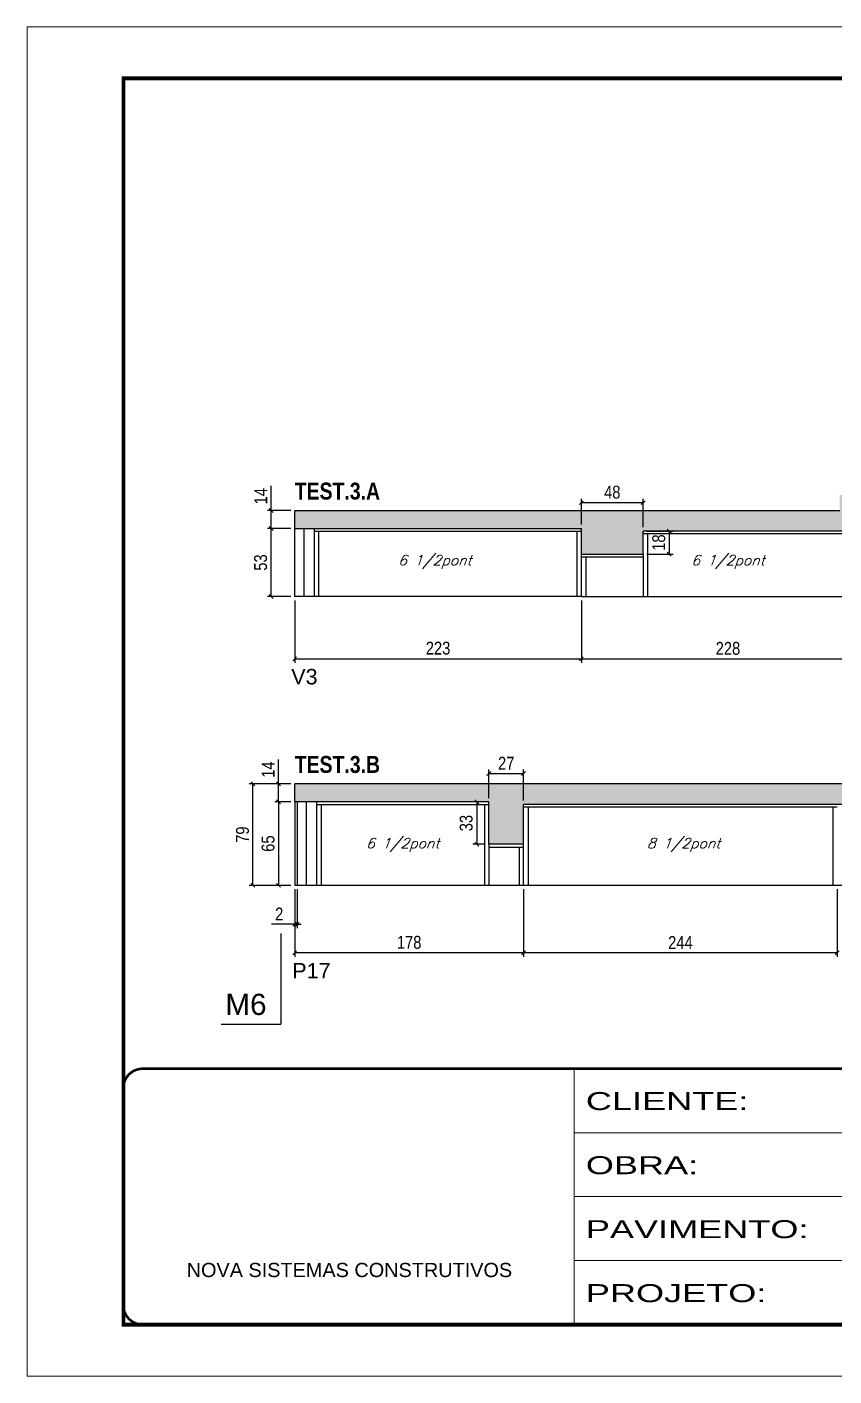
# Model space of a CAD drawing. Extents: x 3330 to 22105, y 1197 to 30204.
# Drawn here: x 6500 to 7128, y 19575 to 20625 of the extents above; entities that cross this region are included whole.
import ezdxf

# ---------------------------------------------------------------- set-up
doc = ezdxf.new("R2010")
doc.units = 0
doc.linetypes.add('CONTINUO', pattern=[0])
doc.linetypes.add('DASHED', pattern=[0.75, 0.5, -0.25])
for name, color, linetype in [('5', 5, 'Continuous'), ('COTA', 241, 'Continuous'), ('NOMENCLATURA', 7, 'Continuous'), ('Painéis', 200, 'Continuous'), ('SARR_2.2x7', 40, 'Continuous'), ('SARR_3.5x7', 81, 'Continuous'), ('texto', 7, 'Continuous')]:
    doc.layers.add(name, color=color, linetype=linetype)
doc.layers.add('Folhas', color=255, linetype='Continuous', lineweight=9)
doc.layers.add('SARRAFO DE PRESSAO', color=251, linetype='DASHED', lineweight=9)
doc.styles.add('ARIAL', font='arial.ttf')
doc.styles.add('COTA TECNICA', font='techl___.ttf', dxfattribs={"height": 10})
doc.styles.add('Romans', font='romans.shx')
doc.styles.get("Standard").update_dxf_attribs({"font": 'arial.ttf'})
doc.styles.add('TECNICA', font='techb___.ttf', dxfattribs={"height": 10})
doc.styles.add('Tecnologia', font='')
doc.styles.get('Tecnologia').set_extended_font_data('Forgotten Futurist')
doc.dimstyles.new('PAINEL', dxfattribs={"dimtxt": 10, "dimasz": 3, "dimexe": 3, "dimexo": 3, "dimgap": 3, "dimtad": 1, "dimdec": 1, "dimzin": 12, "dimdsep": 46, "dimtxsty": 'COTA TECNICA', "dimblk1": 'OBLIQUE', "dimblk2": 'OBLIQUE', "dimsah": 1, "dimcen": 0.9, "dimclrd": 4, "dimclre": 4, "dimclrt": 240, "dimadec": 1, "dimazin": 3, "dimtfac": 1, "dimtdec": 1, "dimtmove": 0, "dimatfit": 3, "dimfxl": 1, "dimtolj": 1, "dimtzin": 12, "dimarcsym": 0})

# ---------------------------------------------------------------- blocks, each defined once
blk = doc.blocks.new('9999999999')
at = {"color": 30, "linetype": 'CONTINUO'}
for p, q in [((98564.6, 34230.2), (98564.6, 34429.4)), ((98564.6, 34379.6), (99584, 34379.6)), ((98564.6, 34329.8), (99488, 34329.8)), ((98564.6, 34280), (99488, 34280))]:
    blk.add_line(p, q, dxfattribs=at)
at = {"color": 30, "linetype": 'CONTINUO', "const_width": 2}
blk.add_lwpolyline([(99584, 34230.2), (99584, 34414.4, 0.414214), (99569, 34429.4), (98229, 34429.4, 0.414214), (98214, 34414.4), (98214, 34245.2, 0.414214), (98229, 34230.2), (99584, 34230.2)], format="xyb", dxfattribs=at)
at = {"layer": 'Folhas'}
blk.add_lwpolyline([(98139, 34190.2), (99624, 34190.2), (99624, 35240.2), (98139, 35240.2)], close=True, dxfattribs=at)
at = {"layer": 'Folhas', "color": 30, "const_width": 3}
blk.add_lwpolyline([(98214, 34230.2), (99584, 34230.2), (99584, 35200.2), (98214, 35200.2)], close=True, dxfattribs=at)
at = {"color": 7, "linetype": 'Continuous', "ltscale": 5, "style": 'ARIAL'}
blk.add_text('NOVA SISTEMAS CONSTRUTIVOS', height=11.059, dxfattribs=at).set_placement((98263.2, 34267.2))
at = {"layer": 'Folhas', "color": 7, "style": 'Tecnologia', "width": 1.5}
for s, p in [('CLIENTE:', (98573.7, 34397.2)), ('OBRA:', (98573.7, 34347.3)), ('PAVIMENTO:', (98573.7, 34297.5)), ('PROJETO:', (98573.7, 34247.7))]:
    blk.add_text(s, height=14, dxfattribs=at).set_placement(p)
blk = doc.blocks.new('_Oblique')
at = {"color": 0, "linetype": 'ByBlock', "lineweight": -2}
blk.add_line((-0.5, -0.5), (0.5, 0.5), dxfattribs=at)
blk = doc.blocks.new('*D2681')
at = {"layer": 'COTA', "color": 4, "linetype": 'ByBlock', "lineweight": -2, "transparency": 16777216}
for p, q in [((6708, 20178.2), (6708, 20129.7)), ((6931, 20178.2), (6931, 20129.7)), ((6708, 20132.7), (6931, 20132.7))]:
    blk.add_line(p, q, dxfattribs=at)
at = {"layer": 'Defpoints', "color": 0, "linetype": 'ByBlock', "transparency": 16777216}
for p in [(6708, 20181.2), (6931, 20181.2), (6931, 20132.7)]:
    blk.add_point(p, dxfattribs=at)
at = {"layer": 'COTA', "color": 4, "linetype": 'ByBlock', "lineweight": -2, "transparency": 16777216, "xscale": 3, "yscale": 3, "zscale": 3, "rotation": 180}
blk.add_blockref('_Oblique', (6708, 20132.7), dxfattribs=at)
at = {"layer": 'COTA', "color": 4, "linetype": 'ByBlock', "lineweight": -2, "transparency": 16777216, "xscale": 3, "yscale": 3, "zscale": 3}
blk.add_blockref('_Oblique', (6931, 20132.7), dxfattribs=at)
at = {"layer": 'COTA', "color": 240, "linetype": 'ByBlock', "transparency": 16777216, "insert": (6819.5, 20141), "char_height": 10, "attachment_point": 5, "style": 'COTA TECNICA'}
blk.add_mtext('\\A1;223', dxfattribs=at)
blk = doc.blocks.new('*D2682')
at = {"layer": 'COTA', "color": 4, "linetype": 'ByBlock', "lineweight": -2, "transparency": 16777216}
for p, q in [((6705, 20234.2), (6686.7, 20234.2)), ((6689.7, 20181.2), (6689.7, 20234.2)), ((6705, 20181.2), (6686.7, 20181.2))]:
    blk.add_line(p, q, dxfattribs=at)
at = {"layer": 'Defpoints', "color": 0, "linetype": 'ByBlock', "transparency": 16777216}
for p in [(6689.7, 20234.2), (6708, 20234.2), (6708, 20181.2)]:
    blk.add_point(p, dxfattribs=at)
at = {"layer": 'COTA', "color": 4, "linetype": 'ByBlock', "lineweight": -2, "transparency": 16777216, "xscale": 3, "yscale": 3, "zscale": 3}
for p, rotation in [((6689.7, 20234.2), 90), ((6689.7, 20181.2), 270)]:
    blk.add_blockref('_Oblique', p, dxfattribs=dict(at, rotation=rotation))
at = {"layer": 'COTA', "color": 240, "linetype": 'ByBlock', "transparency": 16777216, "insert": (6681.5, 20207.7), "char_height": 10, "attachment_point": 5, "rotation": 90, "style": 'COTA TECNICA'}
blk.add_mtext('\\A1;53', dxfattribs=at)
blk = doc.blocks.new('*D2684')
at = {"layer": 'COTA', "color": 4, "linetype": 'ByBlock', "lineweight": -2, "transparency": 16777216}
for p, q in [((6931, 20178.2), (6931, 20129.7)), ((7159, 20178.2), (7159, 20129.7)), ((6931, 20132.7), (7159, 20132.7))]:
    blk.add_line(p, q, dxfattribs=at)
at = {"layer": 'Defpoints', "color": 0, "linetype": 'ByBlock', "transparency": 16777216}
for p in [(6931, 20181.2), (7159, 20181.2), (7159, 20132.7)]:
    blk.add_point(p, dxfattribs=at)
at = {"layer": 'COTA', "color": 4, "linetype": 'ByBlock', "lineweight": -2, "transparency": 16777216, "xscale": 3, "yscale": 3, "zscale": 3, "rotation": 180}
blk.add_blockref('_Oblique', (6931, 20132.7), dxfattribs=at)
at = {"layer": 'COTA', "color": 4, "linetype": 'ByBlock', "lineweight": -2, "transparency": 16777216, "xscale": 3, "yscale": 3, "zscale": 3}
blk.add_blockref('_Oblique', (7159, 20132.7), dxfattribs=at)
at = {"layer": 'COTA', "color": 240, "linetype": 'ByBlock', "transparency": 16777216, "insert": (7045, 20140.8), "char_height": 10, "attachment_point": 5, "style": 'COTA TECNICA'}
blk.add_mtext('\\A1;228', dxfattribs=at)
blk = doc.blocks.new('*D2691')
at = {"layer": 'COTA', "color": 4, "linetype": 'ByBlock', "lineweight": -2, "transparency": 16777216}
for p, q in [((6931, 20237.2), (6931, 20257.3)), ((6979, 20235.2), (6979, 20257.3)), ((6931, 20254.3), (6979, 20254.3))]:
    blk.add_line(p, q, dxfattribs=at)
at = {"layer": 'Defpoints', "color": 0, "linetype": 'ByBlock', "transparency": 16777216}
for p in [(6979, 20254.3), (6931, 20234.2), (6979, 20232.2)]:
    blk.add_point(p, dxfattribs=at)
at = {"layer": 'COTA', "color": 4, "linetype": 'ByBlock', "lineweight": -2, "transparency": 16777216, "xscale": 3, "yscale": 3, "zscale": 3, "rotation": 180}
blk.add_blockref('_Oblique', (6931, 20254.3), dxfattribs=at)
at = {"layer": 'COTA', "color": 4, "linetype": 'ByBlock', "lineweight": -2, "transparency": 16777216, "xscale": 3, "yscale": 3, "zscale": 3}
blk.add_blockref('_Oblique', (6979, 20254.3), dxfattribs=at)
at = {"layer": 'COTA', "color": 240, "linetype": 'ByBlock', "transparency": 16777216, "insert": (6955, 20262.4), "char_height": 10, "attachment_point": 5, "style": 'COTA TECNICA'}
blk.add_mtext('\\A1;48', dxfattribs=at)
blk = doc.blocks.new('*D2692')
at = {"layer": 'COTA', "color": 4, "linetype": 'ByBlock', "lineweight": -2, "transparency": 16777216}
for p, q in [((6982, 20232.2), (7002.3, 20232.2)), ((6999.3, 20232.2), (6999.3, 20214.2)), ((6982, 20214.2), (7002.3, 20214.2))]:
    blk.add_line(p, q, dxfattribs=at)
at = {"layer": 'Defpoints', "color": 0, "linetype": 'ByBlock', "transparency": 16777216}
for p in [(6979, 20232.2), (6979, 20214.2), (6999.3, 20214.2)]:
    blk.add_point(p, dxfattribs=at)
at = {"layer": 'COTA', "color": 4, "linetype": 'ByBlock', "lineweight": -2, "transparency": 16777216, "xscale": 3, "yscale": 3, "zscale": 3}
for p, rotation in [((6999.3, 20232.2), 90), ((6999.3, 20214.2), 270)]:
    blk.add_blockref('_Oblique', p, dxfattribs=dict(at, rotation=rotation))
at = {"layer": 'COTA', "color": 240, "linetype": 'ByBlock', "transparency": 16777216, "insert": (6991.2, 20223.2), "char_height": 10, "attachment_point": 5, "rotation": 90, "style": 'COTA TECNICA'}
blk.add_mtext('\\A1;18', dxfattribs=at)
blk = doc.blocks.new('*D2753')
at = {"layer": 'COTA', "color": 4, "linetype": 'ByBlock', "lineweight": -2, "transparency": 16777216}
for p, q in [((6689.7, 20248.2), (6689.7, 20267.3)), ((6705, 20248.2), (6686.7, 20248.2)), ((6689.7, 20234.2), (6689.7, 20248.2)), ((6705, 20234.2), (6686.7, 20234.2))]:
    blk.add_line(p, q, dxfattribs=at)
at = {"layer": 'Defpoints', "color": 0, "linetype": 'ByBlock', "transparency": 16777216}
for p in [(6689.7, 20248.2), (6708, 20248.2), (6708, 20234.2)]:
    blk.add_point(p, dxfattribs=at)
at = {"layer": 'COTA', "color": 4, "linetype": 'ByBlock', "lineweight": -2, "transparency": 16777216, "xscale": 3, "yscale": 3, "zscale": 3}
for p, rotation in [((6689.7, 20248.2), 90), ((6689.7, 20234.2), 270)]:
    blk.add_blockref('_Oblique', p, dxfattribs=dict(at, rotation=rotation))
at = {"layer": 'COTA', "color": 240, "linetype": 'ByBlock', "transparency": 16777216, "insert": (6681.6, 20259.3), "char_height": 10, "attachment_point": 5, "rotation": 90, "style": 'COTA TECNICA'}
blk.add_mtext('\\A1;14', dxfattribs=at)
blk = doc.blocks.new('*D2758')
at = {"layer": 'COTA', "color": 4, "linetype": 'ByBlock', "lineweight": -2, "transparency": 16777216}
for p, q in [((6886, 19953.4), (6886, 19900.9)), ((7130, 19953.4), (7130, 19900.9)), ((7130, 19903.9), (6886, 19903.9))]:
    blk.add_line(p, q, dxfattribs=at)
at = {"layer": 'Defpoints', "color": 0, "linetype": 'ByBlock', "transparency": 16777216}
for p in [(6886, 19956.4), (7130, 19956.4), (6886, 19903.9)]:
    blk.add_point(p, dxfattribs=at)
at = {"layer": 'COTA', "color": 4, "linetype": 'ByBlock', "lineweight": -2, "transparency": 16777216, "xscale": 3, "yscale": 3, "zscale": 3, "rotation": 180}
blk.add_blockref('_Oblique', (6886, 19903.9), dxfattribs=at)
at = {"layer": 'COTA', "color": 4, "linetype": 'ByBlock', "lineweight": -2, "transparency": 16777216, "xscale": 3, "yscale": 3, "zscale": 3}
blk.add_blockref('_Oblique', (7130, 19903.9), dxfattribs=at)
at = {"layer": 'COTA', "color": 240, "linetype": 'ByBlock', "transparency": 16777216, "insert": (7008, 19911.9), "char_height": 10, "attachment_point": 5, "style": 'COTA TECNICA'}
blk.add_mtext('\\A1;244', dxfattribs=at)
blk = doc.blocks.new('*D2759')
at = {"layer": 'COTA', "color": 4, "linetype": 'ByBlock', "lineweight": -2, "transparency": 16777216}
for p, q in [((6708, 19953.4), (6708, 19900.9)), ((6886, 19953.4), (6886, 19900.9)), ((6886, 19903.9), (6708, 19903.9))]:
    blk.add_line(p, q, dxfattribs=at)
at = {"layer": 'Defpoints', "color": 0, "linetype": 'ByBlock', "transparency": 16777216}
for p in [(6708, 19956.4), (6886, 19956.4), (6708, 19903.9)]:
    blk.add_point(p, dxfattribs=at)
at = {"layer": 'COTA', "color": 4, "linetype": 'ByBlock', "lineweight": -2, "transparency": 16777216, "xscale": 3, "yscale": 3, "zscale": 3, "rotation": 180}
blk.add_blockref('_Oblique', (6708, 19903.9), dxfattribs=at)
at = {"layer": 'COTA', "color": 4, "linetype": 'ByBlock', "lineweight": -2, "transparency": 16777216, "xscale": 3, "yscale": 3, "zscale": 3}
blk.add_blockref('_Oblique', (6886, 19903.9), dxfattribs=at)
at = {"layer": 'COTA', "color": 240, "linetype": 'ByBlock', "transparency": 16777216, "insert": (6797, 19912), "char_height": 10, "attachment_point": 5, "style": 'COTA TECNICA'}
blk.add_mtext('\\A1;178', dxfattribs=at)
blk = doc.blocks.new('*D2760')
at = {"layer": 'COTA', "color": 4, "linetype": 'ByBlock', "lineweight": -2, "transparency": 16777216}
for p, q in [((6708, 19953.4), (6708, 19923.1)), ((6710, 19953.4), (6710, 19923.1)), ((6708, 19926.1), (6689.9, 19926.1)), ((6710, 19926.1), (6708, 19926.1)), ((6710, 19926.1), (6713, 19926.1))]:
    blk.add_line(p, q, dxfattribs=at)
at = {"layer": 'Defpoints', "color": 0, "linetype": 'ByBlock', "transparency": 16777216}
for p in [(6708, 19956.4), (6710, 19956.4), (6708, 19926.1)]:
    blk.add_point(p, dxfattribs=at)
at = {"layer": 'COTA', "color": 4, "linetype": 'ByBlock', "lineweight": -2, "transparency": 16777216, "xscale": 3, "yscale": 3, "zscale": 3}
blk.add_blockref('_Oblique', (6708, 19926.1), dxfattribs=at)
at = {"layer": 'COTA', "color": 4, "linetype": 'ByBlock', "lineweight": -2, "transparency": 16777216, "xscale": 3, "yscale": 3, "zscale": 3, "rotation": 180}
blk.add_blockref('_Oblique', (6710, 19926.1), dxfattribs=at)
at = {"layer": 'COTA', "color": 240, "linetype": 'ByBlock', "transparency": 16777216, "insert": (6695.9, 19934.1), "char_height": 10, "attachment_point": 5, "style": 'COTA TECNICA'}
blk.add_mtext('\\A1;2', dxfattribs=at)
blk = doc.blocks.new('*D2761')
at = {"layer": 'COTA', "color": 4, "linetype": 'ByBlock', "lineweight": -2, "transparency": 16777216}
for p, q in [((6705, 20021.4), (6692.4, 20021.4)), ((6695.4, 20021.4), (6695.4, 19956.4)), ((6705, 19956.4), (6692.4, 19956.4))]:
    blk.add_line(p, q, dxfattribs=at)
at = {"layer": 'Defpoints', "color": 0, "linetype": 'ByBlock', "transparency": 16777216}
for p in [(6708, 20021.4), (6695.4, 19956.4), (6708, 19956.4)]:
    blk.add_point(p, dxfattribs=at)
at = {"layer": 'COTA', "color": 4, "linetype": 'ByBlock', "lineweight": -2, "transparency": 16777216, "xscale": 3, "yscale": 3, "zscale": 3}
for p, rotation in [((6695.4, 20021.4), 90), ((6695.4, 19956.4), 270)]:
    blk.add_blockref('_Oblique', p, dxfattribs=dict(at, rotation=rotation))
at = {"layer": 'COTA', "color": 240, "linetype": 'ByBlock', "transparency": 16777216, "insert": (6687.3, 19988.9), "char_height": 10, "attachment_point": 5, "rotation": 90, "style": 'COTA TECNICA'}
blk.add_mtext('\\A1;65', dxfattribs=at)
blk = doc.blocks.new('*D2762')
at = {"layer": 'COTA', "color": 4, "linetype": 'ByBlock', "lineweight": -2, "transparency": 16777216}
for p, q in [((6695.4, 20035.4), (6695.4, 20054.5)), ((6705, 20035.4), (6692.4, 20035.4)), ((6695.4, 20021.4), (6695.4, 20035.4)), ((6705, 20021.4), (6692.4, 20021.4))]:
    blk.add_line(p, q, dxfattribs=at)
at = {"layer": 'Defpoints', "color": 0, "linetype": 'ByBlock', "transparency": 16777216}
for p in [(6695.4, 20035.4), (6708, 20035.4), (6708, 20021.4)]:
    blk.add_point(p, dxfattribs=at)
at = {"layer": 'COTA', "color": 4, "linetype": 'ByBlock', "lineweight": -2, "transparency": 16777216, "xscale": 3, "yscale": 3, "zscale": 3}
for p, rotation in [((6695.4, 20035.4), 90), ((6695.4, 20021.4), 270)]:
    blk.add_blockref('_Oblique', p, dxfattribs=dict(at, rotation=rotation))
at = {"layer": 'COTA', "color": 240, "linetype": 'ByBlock', "transparency": 16777216, "insert": (6687.3, 20046.5), "char_height": 10, "attachment_point": 5, "rotation": 90, "style": 'COTA TECNICA'}
blk.add_mtext('\\A1;14', dxfattribs=at)
blk = doc.blocks.new('*D2763')
at = {"layer": 'COTA', "color": 4, "linetype": 'ByBlock', "lineweight": -2, "transparency": 16777216}
for p, q in [((6705, 20035.4), (6672.5, 20035.4)), ((6675.5, 19956.4), (6675.5, 20035.4)), ((6705, 19956.4), (6672.5, 19956.4))]:
    blk.add_line(p, q, dxfattribs=at)
at = {"layer": 'Defpoints', "color": 0, "linetype": 'ByBlock', "transparency": 16777216}
for p in [(6675.5, 20035.4), (6708, 20035.4), (6708, 19956.4)]:
    blk.add_point(p, dxfattribs=at)
at = {"layer": 'COTA', "color": 4, "linetype": 'ByBlock', "lineweight": -2, "transparency": 16777216, "xscale": 3, "yscale": 3, "zscale": 3}
for p, rotation in [((6675.5, 20035.4), 90), ((6675.5, 19956.4), 270)]:
    blk.add_blockref('_Oblique', p, dxfattribs=dict(at, rotation=rotation))
at = {"layer": 'COTA', "color": 240, "linetype": 'ByBlock', "transparency": 16777216, "insert": (6667.4, 19995.9), "char_height": 10, "attachment_point": 5, "rotation": 90, "style": 'COTA TECNICA'}
blk.add_mtext('\\A1;79', dxfattribs=at)
blk = doc.blocks.new('*D2766')
at = {"layer": 'COTA', "color": 4, "linetype": 'ByBlock', "lineweight": -2, "transparency": 16777216}
for p, q in [((6856, 20021.4), (6846.6, 20021.4)), ((6849.6, 20021.4), (6849.6, 19988.4)), ((6856, 19988.4), (6846.6, 19988.4))]:
    blk.add_line(p, q, dxfattribs=at)
at = {"layer": 'Defpoints', "color": 0, "linetype": 'ByBlock', "transparency": 16777216}
for p in [(6859, 20021.4), (6849.6, 19988.4), (6859, 19988.4)]:
    blk.add_point(p, dxfattribs=at)
at = {"layer": 'COTA', "color": 4, "linetype": 'ByBlock', "lineweight": -2, "transparency": 16777216, "xscale": 3, "yscale": 3, "zscale": 3}
for p, rotation in [((6849.6, 20021.4), 90), ((6849.6, 19988.4), 270)]:
    blk.add_blockref('_Oblique', p, dxfattribs=dict(at, rotation=rotation))
at = {"layer": 'COTA', "color": 240, "linetype": 'ByBlock', "transparency": 16777216, "insert": (6841.4, 20004.9), "char_height": 10, "attachment_point": 5, "rotation": 90, "style": 'COTA TECNICA'}
blk.add_mtext('\\A1;33', dxfattribs=at)
blk = doc.blocks.new('*D2767')
at = {"layer": 'COTA', "color": 4, "linetype": 'ByBlock', "lineweight": -2, "transparency": 16777216}
for p, q in [((6859, 20024.4), (6859, 20046.5)), ((6886, 20022.4), (6886, 20046.5)), ((6859, 20043.5), (6886, 20043.5))]:
    blk.add_line(p, q, dxfattribs=at)
at = {"layer": 'Defpoints', "color": 0, "linetype": 'ByBlock', "transparency": 16777216}
for p in [(6886, 20043.5), (6859, 20021.4), (6886, 20019.4)]:
    blk.add_point(p, dxfattribs=at)
at = {"layer": 'COTA', "color": 4, "linetype": 'ByBlock', "lineweight": -2, "transparency": 16777216, "xscale": 3, "yscale": 3, "zscale": 3, "rotation": 180}
blk.add_blockref('_Oblique', (6859, 20043.5), dxfattribs=at)
at = {"layer": 'COTA', "color": 4, "linetype": 'ByBlock', "lineweight": -2, "transparency": 16777216, "xscale": 3, "yscale": 3, "zscale": 3}
blk.add_blockref('_Oblique', (6886, 20043.5), dxfattribs=at)
at = {"layer": 'COTA', "color": 240, "linetype": 'ByBlock', "transparency": 16777216, "insert": (6872.5, 20051.5), "char_height": 10, "attachment_point": 5, "style": 'COTA TECNICA'}
blk.add_mtext('\\A1;27', dxfattribs=at)

msp = doc.modelspace()

# ---------------------------------------------------------------- hatches: boundary and pattern name
at = {"layer": 'COTA', "linetype": 'ByBlock'}
h = msp.add_hatch(dxfattribs=at)
h.set_pattern_fill('AR-CONC', color=256, scale=0.03)
h.set_pattern_definition([(50, (-124105.2733, -5390.046), (5.46554007, -0.47817257), [0.5715, -6.2865]), (355, (-124105.273, -5390.046), (-1.05730264, 5.73170536), [0.4572, -5.02921753]), (100.4514447, (-124104.818, -5390.0857), (4.40823741, 5.25353256), [0.48570026, -5.34270734]), (46.1842, (-124105.273, -5388.522), (8.13237123, -1.26126984), [0.85725, -9.42975]), (96.6355576, (-124104.5956, -5388.627), (7.122124, 7.42278374), [0.7285507, -8.01406824]), (351.184151, (-124105.273, -5388.522), (7.122124, 7.42278374), [0.685799, -7.54379196]), (21, (-124104.5113, -5388.903), (4.54843174, -3.06795595), [0.5715, -6.2865]), (326, (-124104.511, -5388.903), (1.85406085, 5.52563898), [0.4572, -5.0292]), (71.451445, (-124104.132, -5389.1585), (6.40249258, 2.45768307), [0.48570026, -5.34269813]), (37.5, (-124105.2733, -5390.0458), (0.092658098, 2.536651166), [0, -4.96824, 0, -5.1054, 0, -5.04825]), (7.5, (-124105.2733, -5390.0458), (2.004589875, 3.005417245), [0, -2.91084, 0, -4.85394, 0, -1.92405]), (327.5, (-124106.9725, -5390.0458), (4.067717855, -0.17186232), [0, -1.905, 0, -5.9436, 0, -7.8867]), (317.5, (-124107.7345, -5390.0458), (4.44387544, 0.76279473), [0, -2.4765, 0, -3.94716, 0, -5.6007])])
h.paths.add_polyline_path([(7674, 20246.19), (7825, 20246.19), (7825, 20260.19), (7132, 20260.19), (7132, 20248.19), (6708, 20248.19), (6708, 20234.19), (6931, 20234.19), (6931, 20214.19), (6979, 20214.19), (6979, 20232.19), (7159, 20232.19), (7159, 20244.19), (7647, 20244.19), (7647, 20213.19), (7674, 20213.19)])
h = msp.add_hatch(dxfattribs=at)
h.set_pattern_fill('AR-CONC', color=256, scale=0.03)
h.set_pattern_definition([(50, (-124106.2733, -5614.828), (5.46554007, -0.47817257), [0.5715, -6.2865]), (355, (-124106.273, -5614.828), (-1.05730264, 5.73170536), [0.4572, -5.02921753]), (100.4514447, (-124105.818, -5614.868), (4.40823741, 5.25353256), [0.48570026, -5.34270734]), (46.1842, (-124106.273, -5613.304), (8.13237123, -1.26126984), [0.85725, -9.42975]), (96.6355576, (-124105.5956, -5613.409), (7.122124, 7.42278374), [0.7285507, -8.01406824]), (351.184151, (-124106.273, -5613.304), (7.122124, 7.42278374), [0.685799, -7.54379196]), (21, (-124105.5113, -5613.685), (4.54843174, -3.06795595), [0.5715, -6.2865]), (326, (-124105.511, -5613.685), (1.85406085, 5.52563898), [0.4572, -5.0292]), (71.451445, (-124105.132, -5613.941), (6.40249258, 2.45768307), [0.48570026, -5.34269813]), (37.5, (-124106.2733, -5614.8281), (0.092658098, 2.536651166), [0, -4.96824, 0, -5.1054, 0, -5.04825]), (7.5, (-124106.2733, -5614.828), (2.004589875, 3.005417245), [0, -2.91084, 0, -4.85394, 0, -1.92405]), (327.5, (-124107.9725, -5614.8281), (4.067717855, -0.17186232), [0, -1.905, 0, -5.9436, 0, -7.8867]), (317.5, (-124108.7345, -5614.828), (4.44387544, 0.76279473), [0, -2.4765, 0, -3.94716, 0, -5.6007])])
h.paths.add_polyline_path([(6859, 20021.41), (6859, 19988.41), (6886, 19988.41), (6886, 20019.41), (7374, 20019.41), (7374, 20007.41), (7554, 20007.41), (7554, 19989.41), (7602, 19989.41), (7602, 20009.41), (7825, 20009.41), (7825, 20023.41), (7401, 20023.41), (7401, 20035.41), (6708, 20035.41), (6708, 20021.41)])

# ---------------------------------------------------------------- linework, layer by layer
for p, q in [((6708, 20234.19), (6708, 20248.19)), ((6708, 20248.19), (7132, 20248.19)), ((6979, 20214.19), (6979, 20181.19)), ((7401, 20035.41), (6708, 20035.41)), ((6708, 20021.41), (6708, 20035.41)), ((6859, 19988.41), (6859, 19956.41))]:
    msp.add_line(p, q, dxfattribs=at)
at = {"layer": 'NOMENCLATURA', "linetype": 'Continuous'}
for p in [(6697.18, 19918.89), (6650.76, 19848.34)]:
    msp.add_line(p, (6697.18, 19848.34), dxfattribs=at)
at = {"layer": 'Painéis', "linetype": 'Continuous'}
for p, q in [((6708, 20181.19), (6708, 20234.19)), ((6708, 20234.19), (6931, 20234.19)), ((6931, 20181.19), (6931, 20234.19)), ((7159, 20232.19), (6979, 20232.19)), ((6979, 20214.19), (6979, 20232.19)), ((6931, 20214.19), (6979, 20214.19)), ((6931, 20181.19), (6708, 20181.19)), ((6931, 20181.19), (7825, 20181.19)), ((6708, 20021.41), (6708, 19956.41)), ((6859, 20021.41), (6708, 20021.41)), ((6710, 20021.41), (6710, 19956.41)), ((6859, 19988.41), (6859, 20021.41)), ((7374, 20019.41), (6886, 20019.41)), ((6886, 19956.41), (6886, 20019.41)), ((6886, 19988.41), (6859, 19988.41)), ((7602, 19956.41), (6708, 19956.41))]:
    msp.add_line(p, q, dxfattribs=at)
at = {"layer": 'SARR_2.2x7', "linetype": 'Continuous'}
for p, q in [((6715, 20234.19), (6715, 20181.19)), ((6723, 20231.99), (6931, 20231.99)), ((7159, 20229.99), (6979, 20229.99)), ((6979, 20211.99), (6931, 20211.99)), ((6717, 20021.41), (6717, 19956.41)), ((6859, 20019.21), (6725, 20019.21)), ((7130, 20017.21), (6886, 20017.21)), ((6859, 19986.21), (6886, 19986.21))]:
    msp.add_line(p, q, dxfattribs=at)
at = {"layer": 'SARR_3.5x7'}
for p, q in [((6723, 20234.19), (6723, 20181.19)), ((6726.5, 20231.99), (6726.5, 20181.19)), ((6927.5, 20231.99), (6927.5, 20181.19)), ((6982.5, 20229.99), (6982.5, 20181.19)), ((6934.5, 20211.99), (6934.5, 20181.19)), ((6725, 20021.41), (6725, 19956.41)), ((6728.5, 20019.21), (6728.5, 19956.41)), ((6855.5, 20019.21), (6855.5, 19956.41)), ((6889.5, 20017.21), (6889.5, 19956.41)), ((7126.5, 20017.21), (7126.5, 19956.41)), ((6882.5, 19986.21), (6882.5, 19956.41))]:
    msp.add_line(p, q, dxfattribs=at)

# ---------------------------------------------------------------- block references
at = {"layer": 'SARRAFO DE PRESSAO', "color": 6, "linetype": 'ByBlock'}
msp.add_blockref('9999999999', (-91639.25, -14615.68), dxfattribs=at)

# ---------------------------------------------------------------- texts
at = {"layer": '5', "linetype": 'Continuous'}
for s, rotation, p in [('V3', 359.99996, (6705.28, 20112.85)), ('P17', 0.00004, (6706.11, 19883.96))]:
    msp.add_text(s, height=12, rotation=rotation, dxfattribs=at).set_placement(p)
at = {"layer": 'NOMENCLATURA', "style": 'TECNICA'}
for s, p in [('TEST.3.A', (6708, 20256.71)), ('TEST.3.B', (6708, 20043.93))]:
    msp.add_text(s, height=13.2, dxfattribs=at).set_placement(p)
at = {"layer": 'NOMENCLATURA', "linetype": 'Continuous'}
msp.add_text('M6', height=16.5, dxfattribs=at).set_placement((6654.05, 19855.54))
at = {"layer": 'texto', "color": 2, "char_height": 8, "attachment_point": 5, "style": 'Romans'}
for s, insert in [('{\\Q19;\\C256;6 1/2pont}', (6817, 20208.19)), ('{\\Q19;\\C256;6 1/2pont}', (7045, 20208.19)), ('{\\Q19;\\C256;6 1/2pont}', (6792, 19987.91)), ('{\\Q19;\\C256;8 1/2pont}', (7010.5, 19987.91))]:
    msp.add_mtext(s, dxfattribs=dict(at, insert=insert))

# ---------------------------------------------------------------- dimensions: what is measured, and where the dimension line sits
at = {"layer": 'COTA', "linetype": 'ByBlock'}
for base, p1, p2, angle, picture, middle in [((6689.69, 20248.19), (6708, 20234.19), (6708, 20248.19), 90, '*D2753', (6681.62, 20259.25)), ((6689.69, 20234.19), (6708, 20181.19), (6708, 20234.19), 90, '*D2682', (6681.47, 20207.69)), ((6999.29, 20214.19), (6979, 20232.19), (6979, 20214.19), 90, '*D2692', (6991.2, 20223.19)), ((6886, 20043.47), (6859, 20021.41), (6886, 20019.41), 180, '*D2767', (6872.5, 20051.54)), ((6695.36, 20035.41), (6708, 20021.41), (6708, 20035.41), 90, '*D2762', (6687.29, 20046.47)), ((6675.46, 20035.41), (6708, 19956.41), (6708, 20035.41), 90, '*D2763', (6667.36, 19995.91)), ((6695.36, 19956.41), (6708, 20021.41), (6708, 19956.41), 90, '*D2761', (6687.25, 19988.91)), ((6849.58, 19988.41), (6859, 20021.41), (6859, 19988.41), 90, '*D2766', (6841.36, 20004.91)), ((6708, 19926.12), (6710, 19956.41), (6708, 19956.41), 180, '*D2760', (6695.95, 19934.12)), ((6886, 19903.86), (7130, 19956.41), (6886, 19956.41), 180, '*D2758', (7008, 19911.93))]:
    dim = msp.add_linear_dim(base=base, p1=p1, p2=p2, angle=angle, dimstyle='PAINEL', dxfattribs=at)
    dim.commit()
    dim.dimension.update_dxf_attribs({"geometry": picture, "text_midpoint": middle})
for base, p1, p2, picture, middle in [((6979, 20254.26), (6931, 20234.19), (6979, 20232.19), '*D2691', (6955, 20262.36)), ((6931, 20132.75), (6708, 20181.19), (6931, 20181.19), '*D2681', (6819.5, 20140.96)), ((7159, 20132.75), (6931, 20181.19), (7159, 20181.19), '*D2684', (7045, 20140.84))]:
    dim = msp.add_linear_dim(base=base, p1=p1, p2=p2, dimstyle='PAINEL', dxfattribs=at)
    dim.commit()
    dim.dimension.update_dxf_attribs({"geometry": picture, "text_midpoint": middle})
dim = msp.add_linear_dim(base=(6708, 19903.86), p1=(6886, 19956.41), p2=(6708, 19956.41), angle=180, dimstyle='PAINEL', override={"dimtmove": 1}, dxfattribs=at)
dim.commit()
dim.dimension.update_dxf_attribs({"geometry": '*D2759', "text_midpoint": (6797, 19911.95)})

doc.saveas('drawing.dxf')
